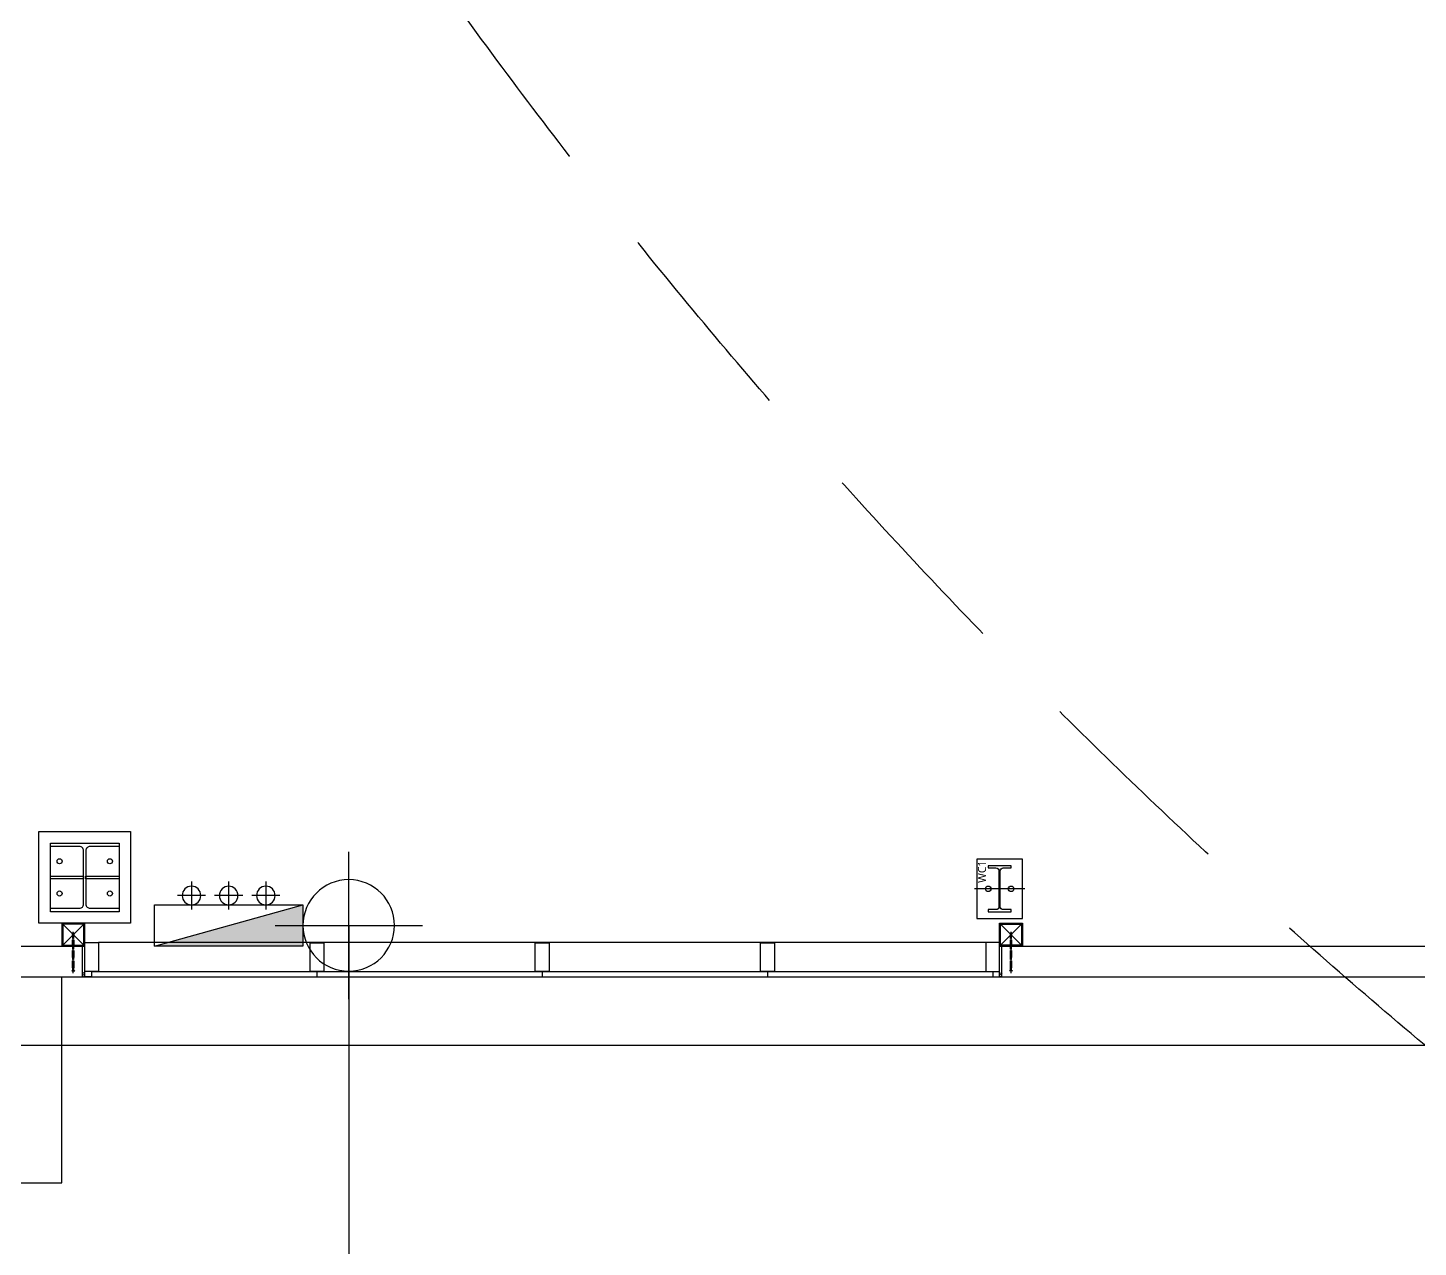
# Model space of a CAD drawing. Header units: millimetres. Extents: x 0 to 168200, y 0 to 118800.
# Drawn here: x 77251 to 83330, y 41283 to 46614 of the extents above; entities that cross this region are included whole.
import ezdxf

# ---------------------------------------------------------------- set-up
doc = ezdxf.new("R2010")
doc.units = ezdxf.units.MM
doc.header["$LTSCALE"] = 200
for name, pattern in [('CEN-GAUN', [32.2, 30, -1, 0.2, -1]), ('CENTER', [50.8, 31.75, -6.35, 6.35, -6.35]), ('HID', [2.3, 1.5, -0.8]), ('HIDDEN', [0.375, 0.25, -0.125])]:
    doc.linetypes.add(name, pattern=pattern)
for name, color, linetype in [('BACK', 8, 'Continuous'), ('CEN', 1, 'CEN-GAUN'), ('H', 2, 'Continuous'), ('PIPE', 3, 'Continuous'), ('R', 1, 'Continuous')]:
    doc.layers.add(name, color=color, linetype=linetype)
doc.styles.add('스타일1', font='')
doc.styles.get('스타일1').set_extended_font_data('Malgun Gothic')

# ---------------------------------------------------------------- blocks, each defined once
blk = doc.blocks.new('HH')
at = {"layer": 'H'}
blk.add_hatch(color=1, dxfattribs=at).paths.add_polyline_path([(-649.6, 0), (-649.6, -180), (0, -180)])
at = {"layer": 'H', "color": 1}
for p, q in [((-487.2, 101.9), (-487.2, -20.7)), ((-324.8, 101.9), (-324.8, -20.7)), ((-162.4, 101.9), (-162.4, -20.7)), ((0, -180), (-649.6, 0)), ((-548.6, 40.6), (-425.9, 40.6)), ((-386.1, 40.6), (-263.5, 40.6)), ((-223.7, 40.6), (-101.1, 40.6))]:
    blk.add_line(p, q, dxfattribs=at)
at = {"layer": 'H'}
blk.add_lwpolyline([(-649.6, 0), (-649.6, -180), (0, -180), (0, 0)], close=True, dxfattribs=at)
at = {"layer": 'H', "color": 1}
for centre in [(-487.2, 40.6), (-324.8, 40.6), (-162.4, 40.6)]:
    blk.add_circle(centre, 40.6, dxfattribs=at)
blk = doc.blocks.new('f-004')
at = {"layer": 'PIPE', "color": 1, "linetype": 'CENTER'}
for p, q in [((0, 1.61), (0, -1.61)), ((-1.61, 0), (1.61, 0))]:
    blk.add_line(p, q, dxfattribs=at)
at = {"layer": 'PIPE', "color": 2}
blk.add_circle((0, 0), 1, dxfattribs=at)
blk = doc.blocks.new('BOLT1')
at = {"layer": 'BACK', "linetype": 'HIDDEN'}
for p, q in [((10.4, 209.1), (5.2, 209.1)), ((5.2, -30.6), (5.2, 209.1)), ((7.5, 218.8), (6.1, 209.1)), ((6.1, -46), (6.1, 209.1)), ((10.4, 222.1), (7.5, 218.8)), ((8.5, 210), (7.5, 218.8)), ((10.4, 218.8), (8.2, 219.6)), ((10.4, 218.8), (8.5, 210)), ((10.4, 222.1), (10.4, 209.1)), ((10.4, 222.1), (13.3, 218.8)), ((10.4, 209.1), (14.7, 202.6)), ((13.3, 218.8), (14.7, 209.1)), ((15.6, 209.1), (14.7, 209.1)), ((14.7, -46), (14.7, 209.1)), ((15.6, -30.6), (15.6, 209.1)), ((6.1, -46), (0, -51.8)), ((20.8, -51.8), (0, -51.8)), ((15.6, -30.6), (5.2, -30.6)), ((14.7, -46), (6.1, -46)), ((14.7, -46), (20.8, -51.8))]:
    blk.add_line(p, q, dxfattribs=at)
at = {"layer": 'BACK'}
blk.add_line((10.4, -66.6), (10.4, 228.1), dxfattribs=at)
blk = doc.blocks.new('SQ-PIPE-100X100X4.5TD')
at = {"layer": 'BACK'}
for p, q in [((-10, 135), (-10, 0)), ((0, 135), (0, 0)), ((-96, -4), (-4, -96)), ((-4, -4), (-96, -96))]:
    blk.add_line(p, q, dxfattribs=at)
for points in [[(0, 0), (0, -100), (-100, -100), (-100, 0)], [(-4, -4), (-4, -96), (-96, -96), (-96, -4)]]:
    blk.add_lwpolyline(points, close=True, dxfattribs=at)
blk.add_circle((-5, 121.7), 5, dxfattribs=at)
blk.add_arc((-5, 143.7), 10, 240.13679, 299.86321, dxfattribs=at)
at = {"layer": 'BACK', "xscale": 0.6121869552298449, "yscale": 0.6121869552298449, "zscale": 0.6121869552298449, "rotation": 180}
blk.add_blockref('BOLT1', (-43.6, 77.4), dxfattribs=at)
blk = doc.blocks.new('X-PIPE-1PL')
at = {"xscale": -1, "rotation": 180}
blk.add_blockref('SQ-PIPE-100X100X4.5TD', (36000, -43300), dxfattribs=at)
at = {"rotation": 180}
blk.add_blockref('SQ-PIPE-100X100X4.5TD', (40000, -43300), dxfattribs=at)
blk = doc.blocks.new('1층 창문-1')
at = {"layer": 'BACK'}
for p, q in [((77500, 42615), (77560, 42615)), ((77500, 42465), (77500, 42615)), ((77560, 42615), (77560, 42489)), ((81440, 42615), (81440, 42489)), ((81500, 42615), (81440, 42615)), ((81500, 42465), (81500, 42615)), ((77560, 42489), (77500, 42489)), ((77530, 42465), (77500, 42465)), ((77530, 42489), (77530, 42465)), ((78515, 42488.4), (78515, 42464.4)), ((79500, 42488.4), (79500, 42464.4)), ((80485, 42488.4), (80485, 42464.4)), ((81440, 42489), (81500, 42489)), ((81470, 42489), (81470, 42465)), ((81470, 42465), (81500, 42465))]:
    blk.add_line(p, q, dxfattribs=at)
at = {"layer": 'BACK', "linetype": 'Continuous'}
blk.add_line((81500, 42615), (77560, 42615), dxfattribs=at)
at = {"layer": 'BACK', "linetype": 'Continuous', "ltscale": 2}
for p, q in [((77530, 42489), (81500, 42489)), ((77530, 42465), (81470, 42465))]:
    blk.add_line(p, q, dxfattribs=at)
at = {"layer": 'BACK'}
for points in [[(78485, 42614.4), (78545, 42614.4), (78545, 42488.4), (78485, 42488.4)], [(79470, 42614.4), (79530, 42614.4), (79530, 42488.4), (79470, 42488.4)], [(80455, 42614.4), (80515, 42614.4), (80515, 42488.4), (80455, 42488.4)]]:
    blk.add_lwpolyline(points, close=True, dxfattribs=at)
blk = doc.blocks.new('x-stu-1Fcol')
at = {"layer": 'BACK'}
blk.add_line((40110, -43050), (39890, -43050), dxfattribs=at)
for points in [[(35800, -42800), (36200, -42800), (36200, -43200), (35800, -43200)], [(35850, -42850), (36150, -42850), (36150, -43150), (35850, -43150)], [(40100, -42920), (39900, -42920), (39900, -43180), (40100, -43180)], [(35850, -42994), (35995, -42994), (35995, -43006), (35850, -43006)], [(36005, -42994), (36150, -42994), (36150, -43006), (36005, -43006)]]:
    blk.add_lwpolyline(points, close=True, dxfattribs=at)
for points in [[(35850, -43150), (35850, -43135), (35977, -43135, 0.414214), (35995, -43117), (35995, -42883, 0.414214), (35977, -42865), (35850, -42865), (35850, -42850), (36150, -42850), (36150, -42865), (36023, -42865, 0.414214), (36005, -42883), (36005, -43117, 0.414214), (36023, -43135), (36150, -43135), (36150, -43150)], [(40050, -43150), (40050, -43141), (40016, -43141, -0.414214), (40003, -43128), (40003, -42972, -0.414214), (40016, -42959), (40050, -42959), (40050, -42950), (39950, -42950), (39950, -42959), (39984, -42959, -0.414214), (39997, -42972), (39997, -43128, -0.414214), (39984, -43141), (39950, -43141), (39950, -43150)]]:
    blk.add_lwpolyline(points, format="xyb", close=True, dxfattribs=at)
for centre, radius in [((35890, -42929.5), 11), ((36110, -42929.5), 11), ((35890, -43070.5), 11), ((36110, -43070.5), 11), ((39950, -43050), 12), ((40050, -43050), 12)]:
    blk.add_circle(centre, radius, dxfattribs=at)
at = {"layer": 'BACK', "style": '스타일1'}
blk.add_text('WC1', height=35, rotation=90, dxfattribs=at).set_placement((39940.4, -43024))

msp = doc.modelspace()

# ---------------------------------------------------------------- linework, layer by layer
at = {"layer": 'BACK'}
for p, q in [((76900, 42600), (77500, 42600)), ((77500, 42465), (77500, 42600)), ((81500, 42600), (85500, 42600)), ((81500, 42465), (81500, 42600)), ((76900, 42465), (87000, 42465))]:
    msp.add_line(p, q, dxfattribs=at)
at = {"layer": 'BACK', "ltscale": 2}
msp.add_lwpolyline([(72400, 42465), (72400, 41565), (77400, 41565), (77400, 42465)], dxfattribs=at)
at = {"layer": 'BACK'}
msp.add_lwpolyline([(76900, 42465), (113035, 42465), (113035, 42165), (76900, 42165)], close=True, dxfattribs=at)
at = {"layer": 'CEN', "linetype": 'HID', "ltscale": 3}
for centre in [(99402.9, 61340), (53992.6, 56415), (78654.2, 42752.8)]:
    msp.add_circle(centre, 25000, dxfattribs=at)
at = {"layer": 'R'}
msp.add_line((78654.2, 42690), (78654.2, 33222.2), dxfattribs=at)

# ---------------------------------------------------------------- block references
at = {"layer": 'BACK'}
for name, p in [('1층 창문-1', (0, 0)), ('X-PIPE-1PL', (41500, 85900)), ('x-stu-1Fcol', (41500, 85900))]:
    msp.add_blockref(name, p, dxfattribs=at)
at = {"layer": 'H', "linetype": 'Continuous', "xscale": -1, "rotation": 359.9999999999999}
msp.add_blockref('HH', (77804.5, 42780), dxfattribs=at)
at = {"layer": 'PIPE', "xscale": -200, "yscale": 200, "zscale": 200, "rotation": 180}
msp.add_blockref('f-004', (78654.2, 42690), dxfattribs=at)

doc.saveas('drawing.dxf')
